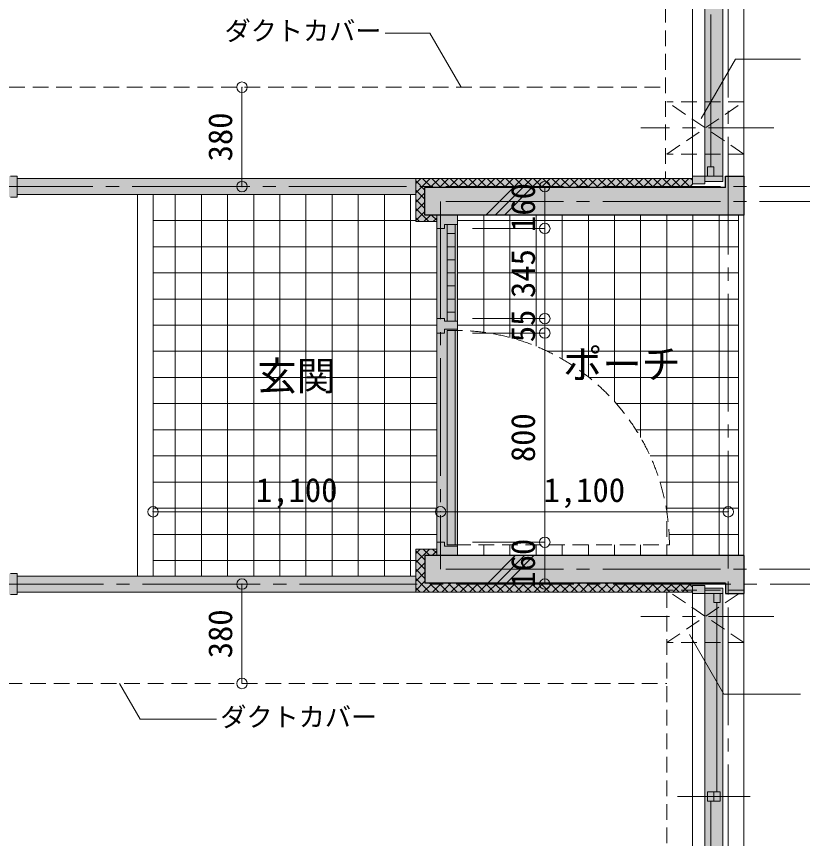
# Model space of a CAD drawing. Units: millimetres at full size, sheet at 1:50. Extents: x -9674 to 9699, y -6794 to 6791.
# Drawn here: x 3790 to 6797, y -1095 to 2048 of the extents above; entities that cross this region are included whole.
import ezdxf
from ezdxf.enums import TextEntityAlignment as Align

# ---------------------------------------------------------------- set-up
doc = ezdxf.new("R2010")
doc.units = ezdxf.units.MM
doc.header["$LTSCALE"] = 50
doc.header["$PDMODE"] = 32
doc.header["$PDSIZE"] = 40
for name, pattern in [('CHAIN1', [8, 5, -1, 1, -1]), ('CHAIN2', [12, 9, -1, 1, -1]), ('DASHED1', [1.8, 1.2, -0.6])]:
    doc.linetypes.add(name, pattern=pattern)
for name, color, linetype, lineweight in [('1-0_芯', 7, 'CHAIN2', 9), ('1-1_躯体', 2, 'Continuous', 25), ('1-2_間仕切', 3, 'Continuous', 18), ('1-3_建具', 3, 'Continuous', 18), ('1-5_設備', 7, 'Continuous', 9), ('1-6_ﾊﾞﾙｺﾆｰ・階段', 4, 'Continuous', 9), ('1-7_その他', 7, 'DASHED1', 9), ('1-8_ハッチ', 4, 'Continuous', 9), ('1-A_文字', 7, 'Continuous', 9), ('1-B_寸法', 7, 'Continuous', 9), ('1-C_梁', 7, 'DASHED1', 9)]:
    doc.layers.add(name, color=color, linetype=linetype, lineweight=lineweight)
for name, color, linetype in [('4-0', 1, 'Continuous'), ('4-1', 2, 'Continuous'), ('4-2', 4, 'Continuous'), ('4-F', 4, 'Continuous')]:
    doc.layers.add(name, color=color, linetype=linetype)
doc.styles.add('ＭＳ ゴシック', font='')
doc.styles.get('ＭＳ ゴシック').set_extended_font_data('MS Gothic')

msp = doc.modelspace()

# ---------------------------------------------------------------- linework, layer by layer
at = {"layer": '1-0_芯'}
for p, q in [((6512.5, 4587.68), (6512.5, -3842.32)), ((8282.5, 1397.68), (2112.5, 1397.68)), ((5412.5, 1341.18), (5412.5, -65.82)), ((8282.5, 1341.18), (5412.5, 1341.18)), ((8282.5, -65.82), (5412.5, -65.82)), ((-8327.5, -122.32), (8282.5, -122.32))]:
    msp.add_line(p, q, dxfattribs=at)
at = {"layer": '1-1_躯体'}
for p, q in [((6502.5, 1393.68), (6502.5, 1437.66)), ((6502.5, 1393.68), (5352.5, 1393.68)), ((6572.5, -13.32), (6572.5, -158.34)), ((6502.5, -118.32), (5352.5, -118.32))]:
    msp.add_line(p, q, dxfattribs=at)
for points in [[(6502.5, 1437.66), (6572.5, 1437.66), (6572.5, 1288.68)], [(6572.5, 1288.68), (5352.5, 1288.68), (5352.5, 1393.68)], [(6572.5, -13.32), (5352.5, -13.32), (5352.5, -118.32)], [(6502.5, -118.32), (6502.5, -158.34), (6572.5, -158.34)]]:
    msp.add_lwpolyline(points, dxfattribs=at)
at = {"layer": '1-2_間仕切'}
for p, q in [((5317.5, 1428.68), (3792.5, 1428.68)), ((5317.5, 1367.68), (3792.5, 1367.68)), ((5317.5, -92.32), (3792.5, -92.32)), ((5317.5, -153.32), (3792.5, -153.32))]:
    msp.add_line(p, q, dxfattribs=at)
at = {"layer": '1-3_建具', "color": 7, "lineweight": 9}
for p, q in [((6375.5, 1437.66), (6375.5, 2707.66)), ((6572.5, 1437.66), (6572.5, 2707.66)), ((6422.5, 2692.66), (6422.5, 1452.66)), ((6492.5, 2692.66), (6492.5, 1452.66)), ((6422.5, 1452.66), (6422.5, 1437.66)), ((6492.5, 1417.66), (6492.5, 1452.66)), ((6422.5, 1437.66), (6492.5, 1437.66)), ((6492.5, 1417.66), (6422.5, 1417.66)), ((5397.5, 892.68), (5397.5, 1237.68)), ((5437.5, 882.68), (5437.5, 1252.68)), ((5467.5, 882.68), (5467.5, 1252.68)), ((5477.5, 1252.68), (5477.5, 882.68)), ((5437.5, 1217.68), (5467.5, 1217.68)), ((5437.5, 1167.68), (5467.5, 1167.68)), ((5437.5, 1117.68), (5467.5, 1117.68)), ((5437.5, 1067.68), (5467.5, 1067.68)), ((5437.5, 1017.68), (5467.5, 1017.68)), ((5437.5, 967.68), (5467.5, 967.68)), ((5437.5, 917.68), (5467.5, 917.68)), ((5477.5, 22.68), (5477.5, 852.68)), ((5397.5, 837.68), (5397.5, 37.68)), ((6492.5, -138.34), (6422.5, -138.34)), ((6492.5, -138.34), (6492.5, -173.34)), ((6375.5, -1710.32), (6375.5, -158.34)), ((6422.5, -158.34), (6492.5, -158.34)), ((6422.5, -173.34), (6422.5, -158.34)), ((6422.5, -173.34), (6422.5, -1695.32)), ((6492.5, -173.34), (6492.5, -1695.32)), ((6572.5, -1710.32), (6572.5, -158.34)), ((6595.98, -934.33), (6319.02, -934.33))]:
    msp.add_line(p, q, dxfattribs=at)
at = {"layer": '1-3_建具'}
for p, q in [((6445.5, 2055.16), (6445.5, 1472.66)), ((6433.5, 1472.66), (6457.5, 1472.66)), ((6433.5, 1472.66), (6433.5, 1437.66)), ((6457.5, 1472.66), (6457.5, 1437.66)), ((6375.5, 1437.66), (6422.5, 1437.66)), ((6375.5, 1407.66), (6375.5, 1437.66)), ((6422.5, 1407.66), (6422.5, 1437.66)), ((6375.5, 1407.66), (6376.53, 1407.66)), ((6375.5, 1407.66), (6422.5, 1407.66)), ((3767.5, 1357.68), (3792.5, 1357.68)), ((5397.5, 1288.68), (5397.5, 1237.68)), ((5397.5, 1273.68), (5397.5, 1252.68)), ((5477.5, 1252.68), (5477.5, 1288.68)), ((5427.5, 1237.68), (5397.5, 1237.68)), ((5397.5, 892.68), (5397.5, 837.68)), ((5427.5, 837.68), (5427.5, 852.68)), ((5427.5, 837.68), (5397.5, 837.68)), ((5437.5, 27.68), (5437.5, 847.68)), ((5467.5, 847.68), (5437.5, 847.68)), ((5467.5, 27.68), (5467.5, 847.68)), ((5427.5, 37.68), (5397.5, 37.68)), ((5397.5, -13.32), (5397.5, 37.68)), ((5397.5, 1.68), (5397.5, 22.68)), ((5467.5, 27.68), (5437.5, 27.68)), ((5477.5, 22.68), (5477.5, -13.32)), ((3767.5, -82.32), (3792.5, -82.32)), ((6375.5, -128.34), (6376.53, -128.34)), ((6375.5, -128.34), (6422.5, -128.34)), ((6422.5, -128.34), (6422.5, -158.34)), ((6457.5, -193.34), (6457.5, -158.34)), ((6481.5, -193.34), (6481.5, -158.34)), ((6481.5, -193.34), (6457.5, -193.34)), ((6469.5, -916.83), (6469.5, -193.34)), ((6433.5, -916.83), (6433.5, -951.83)), ((6433.5, -916.83), (6481.5, -916.83)), ((6457.5, -916.83), (6457.5, -951.83)), ((6481.5, -916.83), (6481.5, -951.83)), ((6433.5, -951.83), (6481.5, -951.83)), ((6445.5, -951.83), (6445.5, -1675.32))]:
    msp.add_line(p, q, dxfattribs=at)
at = {"layer": '1-3_建具', "color": 7, "linetype": 'DASHED1', "lineweight": 9}
msp.add_line((5467.5, 27.68), (6287.5, 27.68), dxfattribs=at)
at = {"layer": '1-3_建具'}
for points in [[(3767.5, 1437.68), (3792.5, 1437.68), (3792.5, 1357.68)], [(5427.5, 1237.68), (5427.5, 1252.68), (5477.5, 1252.68)], [(5397.5, 892.68), (5427.5, 892.68), (5427.5, 882.68), (5477.5, 882.68)], [(5427.5, 852.68), (5477.5, 852.68), (5477.5, 882.68)], [(5427.5, 37.68), (5427.5, 22.68), (5477.5, 22.68)], [(3767.5, -162.32), (3792.5, -162.32), (3792.5, -82.32)], [(6375.5, -128.34), (6375.5, -158.34), (6422.5, -158.34)]]:
    msp.add_lwpolyline(points, dxfattribs=at)
at = {"layer": '1-3_建具', "color": 7, "linetype": 'DASHED1', "lineweight": 9}
msp.add_arc((5467.5, 27.68), 820, 0, 90, dxfattribs=at)
at = {"layer": '1-5_設備'}
for p, q in [((4252.5, 1367.68), (4252.5, -92.32)), ((4312.5, 1367.68), (4312.5, -92.32))]:
    msp.add_line(p, q, dxfattribs=at)
at = {"layer": '1-6_ﾊﾞﾙｺﾆｰ・階段'}
for p, q in [((4397.5, 1367.68), (4397.5, -92.32)), ((4497.5, 1367.68), (4497.5, -92.32)), ((4597.5, 1367.68), (4597.5, -92.32)), ((4697.5, 1367.68), (4697.5, -92.32)), ((4797.5, 1367.68), (4797.5, -92.32)), ((4897.5, 1367.68), (4897.5, -92.32)), ((4997.5, 1367.68), (4997.5, -92.32)), ((5097.5, 1367.68), (5097.5, -92.32)), ((5197.5, 1367.68), (5197.5, -92.32)), ((5297.5, 1367.68), (5297.5, -92.32)), ((5317.5, 1267.68), (4312.5, 1267.68)), ((6552.5, 1267.68), (5477.5, 1267.68)), ((5577.5, 840.27), (5577.5, 1288.68)), ((5677.5, 820.34), (5677.5, 1288.68)), ((5777.5, 786.83), (5777.5, 1288.68)), ((5877.5, 737.83), (5877.5, 1288.68)), ((5977.5, 669.79), (5977.5, 1288.68)), ((6077.5, 575.68), (6077.5, 1288.68)), ((6177.5, 437.93), (6177.5, 1288.68)), ((6277.5, 152.81), (6277.5, 1288.68)), ((6377.5, -13.32), (6377.5, 1288.68)), ((6477.5, -13.32), (6477.5, 1288.68)), ((6552.5, 1288.68), (6552.5, -13.32)), ((6572.5, 1288.68), (6572.5, -13.32)), ((5397.5, 1167.68), (4312.5, 1167.68)), ((6552.5, 1167.68), (5477.5, 1167.68)), ((5397.5, 1067.68), (4312.5, 1067.68)), ((6552.5, 1067.68), (5477.5, 1067.68)), ((5397.5, 967.68), (4312.5, 967.68)), ((6552.5, 967.68), (5477.5, 967.68)), ((5397.5, 867.68), (4312.5, 867.68)), ((6552.5, 867.68), (5477.5, 867.68)), ((5397.5, 767.68), (4312.5, 767.68)), ((6552.5, 767.68), (5820.77, 767.68)), ((5397.5, 667.68), (4312.5, 667.68)), ((6552.5, 667.68), (5980.14, 667.68)), ((5397.5, 567.68), (4312.5, 567.68)), ((6552.5, 567.68), (6084.59, 567.68)), ((5397.5, 467.68), (4312.5, 467.68)), ((6552.5, 467.68), (6159.45, 467.68)), ((5397.5, 367.68), (4312.5, 367.68)), ((6552.5, 367.68), (6213.69, 367.68)), ((5397.5, 267.68), (4312.5, 267.68)), ((6552.5, 267.68), (6251.59, 267.68)), ((5397.5, 167.68), (4312.5, 167.68)), ((6552.5, 167.68), (6275.46, 167.68)), ((5397.5, 67.68), (4312.5, 67.68)), ((6552.5, 67.68), (6286.52, 67.68)), ((5577.5, -13.32), (5577.5, 27.68)), ((5677.5, -13.32), (5677.5, 27.68)), ((5777.5, -13.32), (5777.5, 27.68)), ((5877.5, -13.32), (5877.5, 27.68)), ((5977.5, -13.32), (5977.5, 27.68)), ((6077.5, -13.32), (6077.5, 27.68)), ((6177.5, -13.32), (6177.5, 27.68)), ((6277.5, -13.32), (6277.5, 27.68)), ((5317.5, -32.32), (4312.5, -32.32))]:
    msp.add_line(p, q, dxfattribs=at)
at = {"layer": '1-7_その他'}
for p, q in [((6572.5, 1722.05), (6277.9, 1722.05)), ((6572.5, 1522.05), (6277.9, 1722.05)), ((6277.9, 1522.05), (6572.5, 1722.05)), ((6572.5, 1522.05), (6277.9, 1522.05)), ((6572.5, -145.82), (6277.9, -145.82)), ((6277.9, -345.82), (6572.5, -145.82)), ((6572.5, -345.82), (6277.9, -145.82)), ((6572.5, -345.82), (6277.9, -345.82))]:
    msp.add_line(p, q, dxfattribs=at)
at = {"layer": '1-7_その他', "linetype": 'CHAIN1'}
for p, q in [((6687.5, 1622.05), (6177.9, 1622.05)), ((6687.5, -245.82), (6177.9, -245.82))]:
    msp.add_line(p, q, dxfattribs=at)
at = {"layer": '1-8_ハッチ'}
for p, q in [((5317.5, 1263.68), (5317.5, 1428.68)), ((5317.5, 1373.77), (5372.42, 1428.68)), ((5317.5, 1409.12), (5337.06, 1428.68)), ((5317.5, 1428.68), (6375.5, 1428.68)), ((5317.5, 1419.3), (5352.5, 1384.3)), ((5343.47, 1428.68), (5378.47, 1393.68)), ((5372.77, 1393.68), (5407.77, 1428.68)), ((5378.83, 1428.68), (5413.83, 1393.68)), ((5408.13, 1393.68), (5443.13, 1428.68)), ((5414.19, 1428.68), (5449.19, 1393.68)), ((5443.48, 1393.68), (5478.48, 1428.68)), ((5449.54, 1428.68), (5484.54, 1393.68)), ((5478.84, 1393.68), (5513.84, 1428.68)), ((5484.9, 1428.68), (5519.9, 1393.68)), ((5514.19, 1393.68), (5549.19, 1428.68)), ((5520.25, 1428.68), (5555.25, 1393.68)), ((5549.55, 1393.68), (5584.55, 1428.68)), ((5555.61, 1428.68), (5590.61, 1393.68)), ((5584.9, 1393.68), (5619.9, 1428.68)), ((5590.96, 1428.68), (5625.96, 1393.68)), ((5620.26, 1393.68), (5655.26, 1428.68)), ((5626.32, 1428.68), (5661.32, 1393.68)), ((5655.61, 1393.68), (5690.61, 1428.68)), ((5661.67, 1428.68), (5696.67, 1393.68)), ((5690.97, 1393.68), (5725.97, 1428.68)), ((5697.03, 1428.68), (5732.03, 1393.68)), ((5726.33, 1393.68), (5761.33, 1428.68)), ((5732.38, 1428.68), (5767.38, 1393.68)), ((5761.68, 1393.68), (5796.68, 1428.68)), ((5767.74, 1428.68), (5802.74, 1393.68)), ((5797.04, 1393.68), (5832.04, 1428.68)), ((5803.09, 1428.68), (5838.09, 1393.68)), ((5832.39, 1393.68), (5867.39, 1428.68)), ((5838.45, 1428.68), (5873.45, 1393.68)), ((5867.75, 1393.68), (5902.75, 1428.68)), ((5873.8, 1428.68), (5908.8, 1393.68)), ((5903.1, 1393.68), (5938.1, 1428.68)), ((5909.16, 1428.68), (5944.16, 1393.68)), ((5938.46, 1393.68), (5973.46, 1428.68)), ((5944.52, 1428.68), (5979.52, 1393.68)), ((5973.81, 1393.68), (6008.81, 1428.68)), ((5979.87, 1428.68), (6014.87, 1393.68)), ((6009.17, 1393.68), (6044.17, 1428.68)), ((6015.23, 1428.68), (6050.23, 1393.68)), ((6044.52, 1393.68), (6079.52, 1428.68)), ((6050.58, 1428.68), (6085.58, 1393.68)), ((6079.88, 1393.68), (6114.88, 1428.68)), ((6085.94, 1428.68), (6120.94, 1393.68)), ((6115.23, 1393.68), (6150.23, 1428.68)), ((6121.29, 1428.68), (6156.29, 1393.68)), ((6150.59, 1393.68), (6185.59, 1428.68)), ((6156.65, 1428.68), (6191.65, 1393.68)), ((6185.94, 1393.68), (6220.94, 1428.68)), ((6192, 1428.68), (6227, 1393.68)), ((6221.3, 1393.68), (6256.3, 1428.68)), ((6227.36, 1428.68), (6262.36, 1393.68)), ((6256.66, 1393.68), (6291.66, 1428.68)), ((6262.71, 1428.68), (6297.71, 1393.68)), ((6292.01, 1393.68), (6327.01, 1428.68)), ((6298.07, 1428.68), (6333.07, 1393.68)), ((6327.37, 1393.68), (6362.37, 1428.68)), ((6333.42, 1428.68), (6368.42, 1393.68)), ((6368.78, 1428.68), (6375.5, 1421.96)), ((5317.5, 1383.95), (5352.5, 1348.95)), ((5585.97, 1288.68), (5690.97, 1393.68)), ((5621.33, 1288.68), (5726.33, 1393.68)), ((5656.68, 1288.68), (5761.68, 1393.68)), ((6362.72, 1393.68), (6375.5, 1406.46)), ((5317.5, 1338.41), (5352.5, 1373.41)), ((5317.5, 1348.59), (5352.5, 1313.59)), ((5317.5, 1303.06), (5352.5, 1338.06)), ((5317.5, 1313.24), (5367.05, 1263.68)), ((5317.5, 1267.7), (5352.5, 1302.7)), ((5317.5, 1277.88), (5331.7, 1263.68)), ((5317.5, 1263.68), (5397.5, 1263.68)), ((5348.84, 1263.68), (5373.84, 1288.68)), ((5377.41, 1288.68), (5397.5, 1268.59)), ((5384.19, 1263.68), (5397.5, 1276.99)), ((5317.5, 11.68), (5397.5, 11.68)), ((5317.5, 11.68), (5317.5, -153.32)), ((5317.5, -40.45), (5369.63, 11.68)), ((5317.5, -5.09), (5334.27, 11.68)), ((5317.5, 5.09), (5352.5, -29.91)), ((5346.26, 11.68), (5371.26, -13.32)), ((5379.99, -13.32), (5397.5, 4.2)), ((5381.62, 11.68), (5397.5, -4.2)), ((5317.5, -30.27), (5352.5, -65.27)), ((5593.18, -118.32), (5698.18, -13.32)), ((5628.54, -118.32), (5733.54, -13.32)), ((5663.89, -118.32), (5768.89, -13.32)), ((5317.5, -75.8), (5352.5, -40.8)), ((5317.5, -65.62), (5352.5, -100.62)), ((5317.5, -111.16), (5352.5, -76.16)), ((5317.5, -100.98), (5369.84, -153.32)), ((5317.5, -146.51), (5352.5, -111.51)), ((5346.05, -153.32), (5381.05, -118.32)), ((5370.2, -118.32), (5405.2, -153.32)), ((5381.41, -153.32), (5416.41, -118.32)), ((5405.55, -118.32), (5440.55, -153.32)), ((5416.76, -153.32), (5451.76, -118.32)), ((5440.91, -118.32), (5475.91, -153.32)), ((5452.12, -153.32), (5487.12, -118.32)), ((5476.26, -118.32), (5511.26, -153.32)), ((5487.47, -153.32), (5522.47, -118.32)), ((5511.62, -118.32), (5546.62, -153.32)), ((5522.83, -153.32), (5557.83, -118.32)), ((5546.97, -118.32), (5581.97, -153.32)), ((5558.18, -153.32), (5593.18, -118.32)), ((5582.33, -118.32), (5617.33, -153.32)), ((5593.54, -153.32), (5628.54, -118.32)), ((5617.68, -118.32), (5652.68, -153.32)), ((5628.89, -153.32), (5663.89, -118.32)), ((5653.04, -118.32), (5688.04, -153.32)), ((5664.25, -153.32), (5699.25, -118.32)), ((5688.39, -118.32), (5723.39, -153.32)), ((5699.6, -153.32), (5734.6, -118.32)), ((5723.75, -118.32), (5758.75, -153.32)), ((5734.96, -153.32), (5769.96, -118.32)), ((5759.1, -118.32), (5794.1, -153.32)), ((5770.32, -153.32), (5805.32, -118.32)), ((5794.46, -118.32), (5829.46, -153.32)), ((5805.67, -153.32), (5840.67, -118.32)), ((5829.81, -118.32), (5864.81, -153.32)), ((5841.03, -153.32), (5876.03, -118.32)), ((5865.17, -118.32), (5900.17, -153.32)), ((5876.38, -153.32), (5911.38, -118.32)), ((5900.53, -118.32), (5935.53, -153.32)), ((5911.74, -153.32), (5946.74, -118.32)), ((5935.88, -118.32), (5970.88, -153.32)), ((5947.09, -153.32), (5982.09, -118.32)), ((5971.24, -118.32), (6006.24, -153.32)), ((5982.45, -153.32), (6017.45, -118.32)), ((6006.59, -118.32), (6041.59, -153.32)), ((6017.8, -153.32), (6052.8, -118.32)), ((6041.95, -118.32), (6076.95, -153.32)), ((6053.16, -153.32), (6088.16, -118.32)), ((6077.3, -118.32), (6112.3, -153.32)), ((6088.51, -153.32), (6123.51, -118.32)), ((6112.66, -118.32), (6147.66, -153.32)), ((6123.87, -153.32), (6158.87, -118.32)), ((6148.01, -118.32), (6183.01, -153.32)), ((6159.22, -153.32), (6194.22, -118.32)), ((6183.37, -118.32), (6218.37, -153.32)), ((6194.58, -153.32), (6229.58, -118.32)), ((6218.72, -118.32), (6253.72, -153.32)), ((6229.93, -153.32), (6264.93, -118.32)), ((6254.08, -118.32), (6289.08, -153.32)), ((6265.29, -153.32), (6300.29, -118.32)), ((6289.43, -118.32), (6324.43, -153.32)), ((6300.65, -153.32), (6335.65, -118.32)), ((6324.79, -118.32), (6359.79, -153.32)), ((6336, -153.32), (6371, -118.32)), ((6360.14, -118.32), (6375.5, -133.67)), ((5317.5, -136.33), (5334.48, -153.32)), ((5317.5, -153.32), (6375.5, -153.32)), ((6371.36, -153.32), (6375.5, -149.17))]:
    msp.add_line(p, q, dxfattribs=at)
at = {"layer": '1-A_文字'}
for p, q in [((5371.06, 1984.67), (5200.19, 1984.67)), ((5490.56, 1777.68), (5371.06, 1984.67)), ((6364.22, -315.62), (6495.61, -543.18)), ((4183.95, -502.32), (4262.82, -638.92)), ((6495.61, -543.18), (6788.47, -543.18)), ((4262.82, -638.92), (4555.69, -638.92))]:
    msp.add_line(p, q, dxfattribs=at)
msp.add_lwpolyline([(6409.26, 1657.7), (6540.65, 1885.26), (6788.47, 1885.26)], dxfattribs=at)
at = {"layer": '1-B_寸法'}
for p, q in [((4652.68, 1397.68), (4652.68, 1777.68)), ((5810.96, 1237.68), (5810.96, 1397.68)), ((5534.11, 1237.68), (5810.96, 1237.68)), ((5810.96, 892.68), (5810.96, 1237.68)), ((5534.11, 892.68), (5810.96, 892.68)), ((5810.96, 837.68), (5810.96, 892.68)), ((5534.11, 837.68), (5810.96, 837.68)), ((5810.96, 37.68), (5810.96, 837.68)), ((4312.5, 154.11), (5412.5, 154.11)), ((5412.5, 154.11), (6512.5, 154.11)), ((5534.11, 37.68), (5810.96, 37.68)), ((5810.96, 37.68), (5810.96, -122.32)), ((4652.68, -122.32), (4652.68, -502.32))]:
    msp.add_line(p, q, dxfattribs=at)
at = {"layer": '1-B_寸法', "color": 3}
for p in [(4652.68, 1777.68), (4652.68, 1397.68), (5810.96, 1397.68), (5810.96, 1237.68), (5810.96, 892.68), (5810.96, 837.68), (4312.5, 154.11), (5412.5, 154.11), (6512.5, 154.11), (5810.96, 37.68), (4652.68, -122.32), (5810.96, -122.32), (4652.68, -502.32)]:
    msp.add_point(p, dxfattribs=at)
at = {"layer": '1-C_梁'}
for p, q in [((6272.5, 2714.66), (6272.5, 1428.68)), ((2142.5, 1777.68), (6272.5, 1777.68)), ((6277.9, 1288.68), (6277.9, -13.32)), ((6277.9, -153.32), (6277.9, -1717.32)), ((2942.5, -502.32), (6277.9, -502.32))]:
    msp.add_line(p, q, dxfattribs=at)
at = {"layer": '4-0'}
for points in [[(6572.5, 1288.68), (6572.5, 1437.66), (6502.5, 1437.66)], [(6572.5, 1288.68), (6502.5, 1437.66), (6502.5, 1393.68)], [(5352.5, 1393.68), (5352.5, 1288.68), (6572.5, 1288.68)], [(6572.5, 1288.68), (6502.5, 1393.68), (5352.5, 1393.68)], [(5352.5, -13.32), (5352.5, -118.32), (6502.5, -118.32)], [(6572.5, -13.32), (5352.5, -13.32), (6502.5, -118.32)], [(6502.5, -158.34), (6572.5, -158.34), (6572.5, -13.32)], [(6572.5, -13.32), (6502.5, -118.32), (6502.5, -158.34)]]:
    msp.add_solid(points, dxfattribs=at)
at = {"layer": '4-1'}
for points in [[(6422.5, 1417.66), (6492.5, 1417.66), (6422.5, 2727.66), (6492.5, 2727.66)], [(5397.5, -13.32), (5477.5, -13.32), (5397.5, 1288.68), (5477.5, 1288.68)], [(6422.5, -1730.32), (6492.5, -1730.32), (6422.51, -138.34), (6492.5, -138.34)]]:
    msp.add_solid(points, dxfattribs=at)
at = {"layer": '4-2'}
for points in [[(2942.5, 1437.68), (2942.5, 1357.68), (3792.5, 1437.68), (3792.5, 1357.68)], [(3792.5, 1428.68), (3792.5, 1367.68), (5317.5, 1428.68), (5317.5, 1367.68)], [(2942.5, -82.32), (2942.5, -162.32), (3792.5, -82.32), (3792.5, -162.32)], [(3792.5, -92.32), (3792.5, -153.32), (5317.5, -92.32), (5317.5, -153.32)]]:
    msp.add_solid(points, dxfattribs=at)
at = {"layer": '4-F'}
for points in [[(5352.5, 1393.68), (5317.5, 1428.68), (5317.5, 1263.68)], [(5317.5, 1428.68), (5352.5, 1393.68), (6375.5, 1407.66)], [(5317.5, 1428.68), (6375.5, 1407.66), (6422.5, 1407.66)], [(6422.5, 1407.66), (6375.5, 1428.68), (5317.5, 1428.68)], [(6422.5, 1407.66), (6422.5, 1437.66), (6375.5, 1437.66)], [(6422.5, 1407.66), (6375.5, 1437.66), (6375.5, 1428.68)], [(5317.5, 1263.68), (5352.5, 1288.68), (5352.5, 1393.68)], [(6375.5, 1407.66), (6375.55, 1393.81), (5352.5, 1393.68)], [(5317.5, 1263.68), (5397.5, 1263.68), (5397.5, 1288.68)], [(5317.5, 1263.68), (5397.5, 1288.68), (5352.5, 1288.68)], [(5397.5, -13.32), (5397.5, 11.68), (5317.5, 11.68)], [(5352.5, -13.32), (5397.5, -13.32), (5317.5, 11.68)], [(5352.5, -13.32), (5317.5, 11.68), (5317.5, -153.32)], [(5352.5, -118.32), (5352.5, -13.32), (5317.5, -153.32)], [(5352.5, -118.32), (5317.5, -153.32), (6375.5, -153.32)], [(6375.5, -153.32), (6422.51, -118.3), (5352.5, -118.32)], [(6375.5, -158.34), (6422.5, -158.34), (6422.51, -118.3)], [(6375.5, -153.32), (6375.5, -158.34), (6422.51, -118.3)]]:
    msp.add_solid(points, dxfattribs=at)

# ---------------------------------------------------------------- texts
at = {"layer": '1-A_文字', "style": 'ＭＳ ゴシック'}
for s, height, p in [('ダクトカバー', 73.31, (4586.08, 1934.61)), ('ポーチ', 110, (5881.14, 630.89)), ('玄関', 110, (4711.79, 585.62)), ('ダクトカバー', 73.31, (4569.8, -688.98))]:
    msp.add_text(s, height=height, dxfattribs=at).set_placement(p, align=Align.BOTTOM_LEFT)
at = {"layer": '1-B_寸法', "style": 'ＭＳ ゴシック'}
for s, p in [('380', (4642.68, 1493.93)), ('160', (5800.96, 1223.93)), ('345', (5800.96, 971.43)), ('55', (5800.96, 802.68)), ('800', (5800.96, 343.93)), ('160', (5800.96, -136.07)), ('380', (4642.68, -406.07))]:
    msp.add_text(s, height=91.64, rotation=90, dxfattribs=at).set_placement(p, align=Align.BOTTOM_LEFT)
for p in [(4706.25, 164.11), (5806.25, 164.11)]:
    msp.add_text('1,100', height=91.64, dxfattribs=at).set_placement(p, align=Align.BOTTOM_LEFT)

doc.saveas('drawing.dxf')
